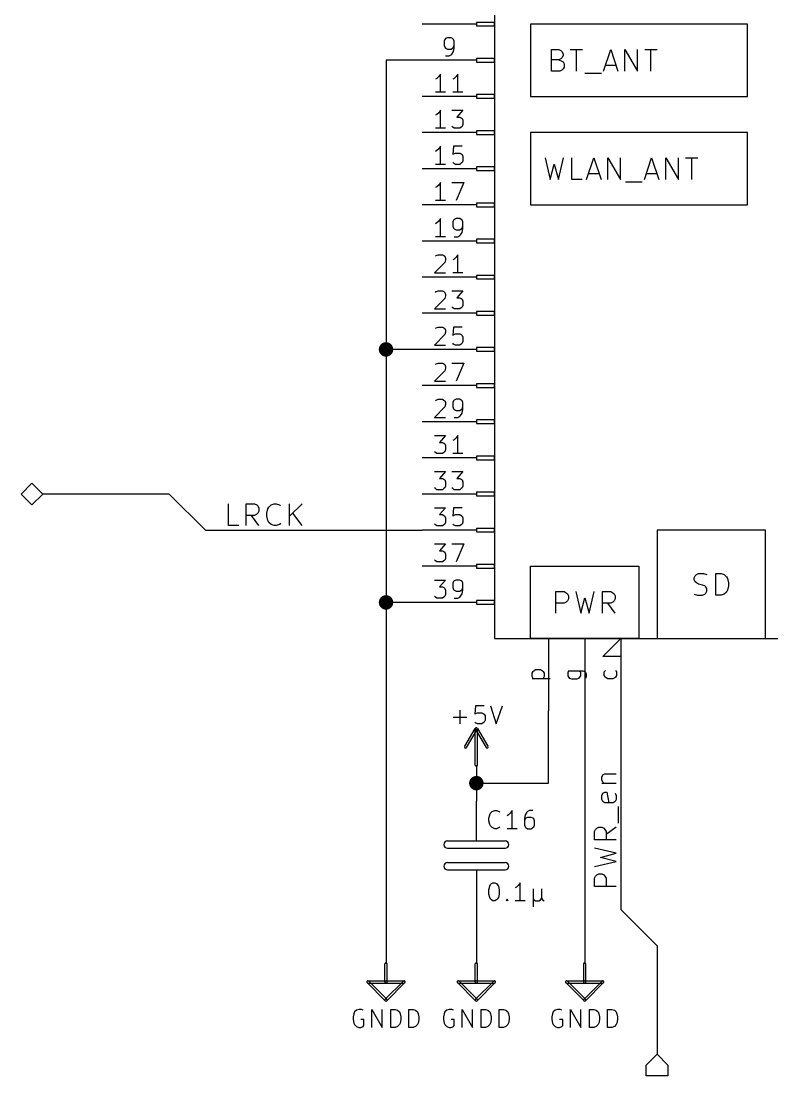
# Model space of a CAD drawing. Extents: x 10 to 287, y -200 to -10.
# Drawn here: x 73.4 to 126.2, y -153.9 to -79.8 of the extents above; entities that cross this region are included whole.
import ezdxf

# ---------------------------------------------------------------- set-up
doc = ezdxf.new("R2010")
doc.units = 0
doc.header["$MEASUREMENT"] = 0
doc.layers.add('BLACK', color=7, linetype='CONTINUOUS')
doc.layers.add('WHITE', color=7, linetype='CONTINUOUS')

msp = doc.modelspace()

# ---------------------------------------------------------------- linework, layer by layer
at = {"layer": 'Black'}
for p, q in [((106.68, -69.85), (106.68, -123.19)), ((105.41, -80.01), (101.6, -80.01)), ((105.41, -79.883), (105.41, -80.137)), ((106.68, -79.883), (105.41, -79.883)), ((106.68, -80.137), (106.68, -79.883)), ((109.22, -80.01), (109.22, -85.09)), ((124.46, -80.01), (109.22, -80.01)), ((124.46, -85.09), (124.46, -80.01)), ((105.41, -80.137), (106.68, -80.137)), ((103.2, -81.0768), (103.149, -81.2038)), ((103.149, -81.2038), (103.149, -81.5086)), ((103.149, -81.5086), (103.2, -81.6356)), ((103.251, -81.026), (103.2, -81.0768)), ((103.378, -80.9752), (103.251, -81.026)), ((103.632, -80.9752), (103.378, -80.9752)), ((103.734, -81.026), (103.632, -80.9752)), ((103.81, -81.0768), (103.734, -81.026)), ((103.861, -81.2038), (103.81, -81.0768)), ((103.81, -81.6356), (103.861, -81.5086)), ((103.861, -81.6864), (103.861, -81.2038)), ((103.2, -81.6356), (103.251, -81.6864)), ((103.251, -81.6864), (103.378, -81.7626)), ((103.251, -82.2452), (103.505, -82.2452)), ((103.378, -81.7626), (103.632, -81.7626)), ((103.505, -82.2452), (103.632, -82.169)), ((103.632, -81.7626), (103.734, -81.6864)), ((103.632, -82.169), (103.683, -82.1182)), ((103.683, -82.1182), (103.81, -81.9404)), ((103.734, -81.6864), (103.81, -81.6356)), ((103.81, -81.9404), (103.861, -81.6864)), ((110.693, -83.312), (110.693, -81.788)), ((110.693, -81.788), (111.201, -81.788)), ((111.201, -81.788), (111.354, -81.8642)), ((111.354, -81.8642), (111.43, -81.9404)), ((111.43, -81.9404), (111.506, -82.0928)), ((111.506, -82.2198), (111.43, -82.3722)), ((111.506, -82.0928), (111.506, -82.2198)), ((112.014, -81.788), (112.878, -81.788)), ((112.446, -83.312), (112.446, -81.788)), ((114.351, -83.312), (114.859, -81.788)), ((114.859, -81.788), (115.367, -83.312)), ((115.849, -83.312), (115.849, -81.788)), ((115.849, -81.788), (116.738, -83.312)), ((116.738, -83.312), (116.738, -81.788)), ((117.246, -81.788), (118.11, -81.788)), ((117.678, -83.312), (117.678, -81.788)), ((101.6, -82.55), (99.06, -82.55)), ((99.06, -82.55), (99.06, -146.05)), ((105.41, -82.55), (101.6, -82.55)), ((105.41, -82.423), (105.41, -82.677)), ((106.68, -82.423), (105.41, -82.423)), ((105.41, -82.677), (106.68, -82.677)), ((106.68, -82.677), (106.68, -82.423)), ((111.201, -82.5246), (110.693, -82.5246)), ((111.354, -82.4484), (111.201, -82.5246)), ((111.201, -82.5246), (111.43, -82.6008)), ((111.43, -82.3722), (111.354, -82.4484)), ((111.43, -82.6008), (111.506, -82.6516)), ((111.506, -82.6516), (111.582, -82.804)), ((111.582, -82.804), (111.582, -83.0326)), ((114.478, -82.8802), (115.214, -82.8802)), ((102.768, -83.693), (102.641, -83.82)), ((102.895, -83.5152), (102.768, -83.693)), ((102.895, -84.7852), (102.895, -83.5152)), ((103.988, -83.693), (103.861, -83.82)), ((104.115, -83.5152), (103.988, -83.693)), ((104.115, -84.7852), (104.115, -83.5152)), ((111.277, -83.312), (110.693, -83.312)), ((111.43, -83.2358), (111.277, -83.312)), ((111.506, -83.1596), (111.43, -83.2358)), ((111.582, -83.0326), (111.506, -83.1596)), ((113.03, -83.4644), (114.198, -83.4644)), ((102.641, -83.82), (102.54, -83.8708)), ((103.861, -83.82), (103.759, -83.8708)), ((105.41, -85.09), (101.6, -85.09)), ((103.251, -84.7852), (102.54, -84.7852)), ((104.47, -84.7852), (103.759, -84.7852)), ((105.41, -84.963), (105.41, -85.217)), ((106.68, -84.963), (105.41, -84.963)), ((105.41, -85.217), (106.68, -85.217)), ((106.68, -85.217), (106.68, -84.963)), ((109.22, -85.09), (124.46, -85.09)), ((102.641, -86.36), (102.54, -86.4108)), ((102.768, -86.233), (102.641, -86.36)), ((102.895, -86.0552), (102.768, -86.233)), ((102.895, -87.3252), (102.895, -86.0552)), ((103.683, -86.0552), (104.47, -86.0552)), ((104.47, -86.0552), (104.038, -86.5378)), ((104.038, -86.5378), (104.242, -86.5378)), ((104.242, -86.5378), (104.343, -86.5886)), ((104.343, -86.5886), (104.419, -86.6394)), ((104.419, -86.6394), (104.47, -86.7664)), ((103.251, -87.3252), (102.54, -87.3252)), ((103.759, -87.249), (103.683, -87.1982)), ((103.861, -87.3252), (103.759, -87.249)), ((104.242, -87.3252), (103.861, -87.3252)), ((104.343, -87.249), (104.242, -87.3252)), ((104.419, -87.1982), (104.343, -87.249)), ((104.47, -87.0712), (104.419, -87.1982)), ((104.47, -86.7664), (104.47, -87.0712)), ((105.41, -87.63), (101.6, -87.63)), ((105.41, -87.503), (105.41, -87.757)), ((106.68, -87.503), (105.41, -87.503)), ((105.41, -87.757), (106.68, -87.757)), ((106.68, -87.757), (106.68, -87.503)), ((124.46, -87.63), (109.22, -87.63)), ((109.22, -87.63), (109.22, -92.71)), ((124.46, -92.71), (124.46, -87.63)), ((102.641, -88.9), (102.54, -88.9508)), ((102.768, -88.773), (102.641, -88.9)), ((102.895, -88.5952), (102.768, -88.773)), ((102.895, -89.8652), (102.895, -88.5952)), ((103.81, -88.5952), (103.759, -89.1794)), ((104.419, -88.5952), (103.81, -88.5952)), ((103.759, -89.1794), (103.81, -89.1286)), ((103.81, -89.1286), (103.937, -89.0778)), ((103.937, -89.0778), (104.242, -89.0778)), ((104.242, -89.0778), (104.343, -89.1286)), ((104.343, -89.1286), (104.419, -89.1794)), ((104.419, -89.1794), (104.47, -89.3064)), ((104.47, -89.6112), (104.419, -89.7382)), ((104.47, -89.3064), (104.47, -89.6112)), ((110.236, -89.408), (110.592, -90.932)), ((111.176, -90.932), (111.531, -89.408)), ((112.116, -90.932), (112.116, -89.408)), ((113.157, -90.932), (113.665, -89.408)), ((113.665, -89.408), (114.173, -90.932)), ((114.656, -90.932), (114.656, -89.408)), ((114.656, -89.408), (115.545, -90.932)), ((115.545, -90.932), (115.545, -89.408)), ((117.221, -90.932), (117.729, -89.408)), ((117.729, -89.408), (118.237, -90.932)), ((118.72, -90.932), (118.72, -89.408)), ((118.72, -89.408), (119.609, -90.932)), ((119.609, -90.932), (119.609, -89.408)), ((120.117, -89.408), (120.98, -89.408)), ((120.548, -90.932), (120.548, -89.408)), ((105.41, -90.17), (101.6, -90.17)), ((103.251, -89.8652), (102.54, -89.8652)), ((103.81, -89.789), (103.759, -89.7382)), ((103.937, -89.8652), (103.81, -89.789)), ((104.242, -89.8652), (103.937, -89.8652)), ((104.343, -89.789), (104.242, -89.8652)), ((104.419, -89.7382), (104.343, -89.789)), ((105.41, -90.043), (105.41, -90.297)), ((106.68, -90.043), (105.41, -90.043)), ((105.41, -90.297), (106.68, -90.297)), ((106.68, -90.297), (106.68, -90.043)), ((110.592, -90.932), (110.871, -89.8398)), ((110.871, -89.8398), (111.176, -90.932)), ((102.895, -91.1352), (102.768, -91.313)), ((102.895, -92.4052), (102.895, -91.1352)), ((103.683, -91.1352), (104.521, -91.1352)), ((104.521, -91.1352), (103.988, -92.4052)), ((112.852, -90.932), (112.116, -90.932)), ((113.284, -90.5002), (114.021, -90.5002)), ((115.9, -91.0844), (117.069, -91.0844)), ((117.348, -90.5002), (118.085, -90.5002)), ((102.641, -91.44), (102.54, -91.4908)), ((102.768, -91.313), (102.641, -91.44)), ((103.251, -92.4052), (102.54, -92.4052)), ((105.41, -92.583), (105.41, -92.837)), ((106.68, -92.583), (105.41, -92.583)), ((106.68, -92.837), (106.68, -92.583)), ((105.41, -92.71), (101.6, -92.71)), ((105.41, -92.837), (106.68, -92.837)), ((109.22, -92.71), (124.46, -92.71)), ((102.641, -93.98), (102.54, -94.0308)), ((102.768, -93.853), (102.641, -93.98)), ((102.895, -93.6752), (102.768, -93.853)), ((102.895, -94.9452), (102.895, -93.6752)), ((103.81, -93.7768), (103.759, -93.9038)), ((103.759, -93.9038), (103.759, -94.2086)), ((103.861, -93.726), (103.81, -93.7768)), ((103.988, -93.6752), (103.861, -93.726)), ((104.242, -93.6752), (103.988, -93.6752)), ((104.343, -93.726), (104.242, -93.6752)), ((104.419, -93.7768), (104.343, -93.726)), ((104.47, -93.9038), (104.419, -93.7768)), ((104.47, -94.3864), (104.47, -93.9038)), ((103.759, -94.2086), (103.81, -94.3356)), ((103.81, -94.3356), (103.861, -94.3864)), ((103.861, -94.3864), (103.988, -94.4626)), ((103.988, -94.4626), (104.242, -94.4626)), ((104.115, -94.9452), (104.242, -94.869)), ((104.242, -94.4626), (104.343, -94.3864)), ((104.242, -94.869), (104.292, -94.8182)), ((104.292, -94.8182), (104.419, -94.6404)), ((104.343, -94.3864), (104.419, -94.3356)), ((104.419, -94.3356), (104.47, -94.2086)), ((104.419, -94.6404), (104.47, -94.3864)), ((105.41, -95.25), (101.6, -95.25)), ((103.251, -94.9452), (102.54, -94.9452)), ((103.861, -94.9452), (104.115, -94.9452)), ((105.41, -95.123), (105.41, -95.377)), ((106.68, -95.123), (105.41, -95.123)), ((105.41, -95.377), (106.68, -95.377)), ((106.68, -95.377), (106.68, -95.123)), ((102.54, -96.3168), (102.591, -96.266)), ((102.591, -96.266), (102.718, -96.2152)), ((102.718, -96.2152), (103.022, -96.2152)), ((103.022, -96.2152), (103.124, -96.266)), ((103.124, -96.266), (103.2, -96.3168)), ((103.2, -96.3168), (103.251, -96.4438)), ((104.115, -96.2152), (103.988, -96.393)), ((104.115, -97.4852), (104.115, -96.2152)), ((103.2, -96.7486), (102.464, -97.4852)), ((103.251, -96.5708), (103.2, -96.7486)), ((103.251, -96.4438), (103.251, -96.5708)), ((103.861, -96.52), (103.759, -96.5708)), ((103.988, -96.393), (103.861, -96.52)), ((105.41, -97.79), (101.6, -97.79)), ((102.464, -97.4852), (103.251, -97.4852)), ((104.47, -97.4852), (103.759, -97.4852)), ((105.41, -97.663), (105.41, -97.917)), ((106.68, -97.663), (105.41, -97.663)), ((106.68, -97.917), (106.68, -97.663)), ((105.41, -97.917), (106.68, -97.917)), ((103.2, -99.2886), (102.464, -100.025)), ((102.54, -98.8568), (102.591, -98.806)), ((102.591, -98.806), (102.718, -98.7552)), ((102.718, -98.7552), (103.022, -98.7552)), ((103.022, -98.7552), (103.124, -98.806)), ((103.124, -98.806), (103.2, -98.8568)), ((103.2, -98.8568), (103.251, -98.9838)), ((103.251, -99.1108), (103.2, -99.2886)), ((103.251, -98.9838), (103.251, -99.1108)), ((103.683, -98.7552), (104.47, -98.7552)), ((104.47, -98.7552), (104.038, -99.2378)), ((104.038, -99.2378), (104.242, -99.2378)), ((104.242, -99.2378), (104.343, -99.2886)), ((104.343, -99.2886), (104.419, -99.3394)), ((102.464, -100.025), (103.251, -100.025)), ((103.759, -99.949), (103.683, -99.8982)), ((103.861, -100.025), (103.759, -99.949)), ((104.242, -100.025), (103.861, -100.025)), ((104.343, -99.949), (104.242, -100.025)), ((104.419, -99.8982), (104.343, -99.949)), ((104.419, -99.3394), (104.47, -99.4664)), ((104.47, -99.7712), (104.419, -99.8982)), ((104.47, -99.4664), (104.47, -99.7712)), ((105.41, -100.33), (101.6, -100.33)), ((105.41, -100.203), (105.41, -100.457)), ((106.68, -100.203), (105.41, -100.203)), ((105.41, -100.457), (106.68, -100.457)), ((106.68, -100.457), (106.68, -100.203)), ((102.54, -101.397), (102.591, -101.346)), ((102.591, -101.346), (102.718, -101.295)), ((102.718, -101.295), (103.022, -101.295)), ((103.022, -101.295), (103.124, -101.346)), ((103.124, -101.346), (103.2, -101.397)), ((103.2, -101.397), (103.251, -101.524)), ((103.251, -101.524), (103.251, -101.651)), ((103.81, -101.295), (103.759, -101.879)), ((104.419, -101.295), (103.81, -101.295)), ((103.2, -101.829), (102.464, -102.565)), ((103.251, -101.651), (103.2, -101.829)), ((103.759, -101.879), (103.81, -101.829)), ((103.81, -101.829), (103.937, -101.778)), ((103.937, -101.778), (104.242, -101.778)), ((104.242, -101.778), (104.343, -101.829)), ((104.343, -101.829), (104.419, -101.879)), ((104.419, -101.879), (104.47, -102.006)), ((104.47, -102.006), (104.47, -102.311)), ((101.6, -102.87), (99.06, -102.87)), ((105.41, -102.87), (101.6, -102.87)), ((102.464, -102.565), (103.251, -102.565)), ((103.81, -102.489), (103.759, -102.438)), ((103.937, -102.565), (103.81, -102.489)), ((104.242, -102.565), (103.937, -102.565)), ((104.343, -102.489), (104.242, -102.565)), ((104.419, -102.438), (104.343, -102.489)), ((104.47, -102.311), (104.419, -102.438)), ((105.41, -102.743), (105.41, -102.997)), ((106.68, -102.743), (105.41, -102.743)), ((105.41, -102.997), (106.68, -102.997)), ((106.68, -102.997), (106.68, -102.743)), ((103.2, -104.369), (102.464, -105.105)), ((102.54, -103.937), (102.591, -103.886)), ((102.591, -103.886), (102.718, -103.835)), ((102.718, -103.835), (103.022, -103.835)), ((103.022, -103.835), (103.124, -103.886)), ((103.124, -103.886), (103.2, -103.937)), ((103.2, -103.937), (103.251, -104.064)), ((103.251, -104.191), (103.2, -104.369)), ((103.251, -104.064), (103.251, -104.191)), ((103.683, -103.835), (104.521, -103.835)), ((104.521, -103.835), (103.988, -105.105)), ((102.464, -105.105), (103.251, -105.105)), ((105.41, -105.41), (101.6, -105.41)), ((105.41, -105.283), (105.41, -105.537)), ((106.68, -105.283), (105.41, -105.283)), ((105.41, -105.537), (106.68, -105.537)), ((106.68, -105.537), (106.68, -105.283)), ((102.54, -106.477), (102.591, -106.426)), ((102.591, -106.426), (102.718, -106.375)), ((102.718, -106.375), (103.022, -106.375)), ((103.022, -106.375), (103.124, -106.426)), ((103.124, -106.426), (103.2, -106.477)), ((103.2, -106.477), (103.251, -106.604)), ((103.251, -106.731), (103.2, -106.909)), ((103.251, -106.604), (103.251, -106.731)), ((103.81, -106.477), (103.759, -106.604)), ((103.759, -106.604), (103.759, -106.909)), ((103.861, -106.426), (103.81, -106.477)), ((103.988, -106.375), (103.861, -106.426)), ((104.242, -106.375), (103.988, -106.375)), ((104.343, -106.426), (104.242, -106.375)), ((104.419, -106.477), (104.343, -106.426)), ((104.47, -106.604), (104.419, -106.477)), ((104.47, -107.086), (104.47, -106.604)), ((103.2, -106.909), (102.464, -107.645)), ((103.759, -106.909), (103.81, -107.036)), ((103.81, -107.036), (103.861, -107.086)), ((103.861, -107.086), (103.988, -107.163)), ((103.988, -107.163), (104.242, -107.163)), ((104.242, -107.163), (104.343, -107.086)), ((104.292, -107.518), (104.419, -107.34)), ((104.343, -107.086), (104.419, -107.036)), ((104.419, -107.036), (104.47, -106.909)), ((104.419, -107.34), (104.47, -107.086)), ((105.41, -107.95), (101.6, -107.95)), ((102.464, -107.645), (103.251, -107.645)), ((103.861, -107.645), (104.115, -107.645)), ((104.115, -107.645), (104.242, -107.569)), ((104.242, -107.569), (104.292, -107.518)), ((105.41, -107.823), (105.41, -108.077)), ((106.68, -107.823), (105.41, -107.823)), ((105.41, -108.077), (106.68, -108.077)), ((106.68, -108.077), (106.68, -107.823)), ((102.464, -108.915), (103.251, -108.915)), ((103.251, -108.915), (102.819, -109.398)), ((104.115, -108.915), (103.988, -109.093)), ((104.115, -110.185), (104.115, -108.915)), ((102.819, -109.398), (103.022, -109.398)), ((103.022, -109.398), (103.124, -109.449)), ((103.124, -109.449), (103.2, -109.499)), ((103.2, -109.499), (103.251, -109.626)), ((103.251, -109.626), (103.251, -109.931)), ((103.861, -109.22), (103.759, -109.271)), ((103.988, -109.093), (103.861, -109.22)), ((102.54, -110.109), (102.464, -110.058)), ((102.641, -110.185), (102.54, -110.109)), ((103.022, -110.185), (102.641, -110.185)), ((103.124, -110.109), (103.022, -110.185)), ((103.2, -110.058), (103.124, -110.109)), ((103.251, -109.931), (103.2, -110.058)), ((104.47, -110.185), (103.759, -110.185)), ((105.41, -110.363), (105.41, -110.617)), ((106.68, -110.363), (105.41, -110.363)), ((106.68, -110.617), (106.68, -110.363)), ((105.41, -110.49), (101.6, -110.49)), ((105.41, -110.617), (106.68, -110.617)), ((102.464, -111.455), (103.251, -111.455)), ((103.251, -111.455), (102.819, -111.938)), ((103.683, -111.455), (104.47, -111.455)), ((104.47, -111.455), (104.038, -111.938)), ((74.168, -112.268), (73.406, -113.03)), ((74.93, -113.03), (74.168, -112.268)), ((102.54, -112.649), (102.464, -112.598)), ((102.641, -112.725), (102.54, -112.649)), ((102.819, -111.938), (103.022, -111.938)), ((103.022, -111.938), (103.124, -111.989)), ((103.124, -112.649), (103.022, -112.725)), ((103.124, -111.989), (103.2, -112.039)), ((103.2, -112.598), (103.124, -112.649)), ((103.2, -112.039), (103.251, -112.166)), ((103.251, -112.471), (103.2, -112.598)), ((103.251, -112.166), (103.251, -112.471)), ((103.759, -112.649), (103.683, -112.598)), ((103.861, -112.725), (103.759, -112.649)), ((104.038, -111.938), (104.242, -111.938)), ((104.242, -111.938), (104.343, -111.989)), ((104.343, -112.649), (104.242, -112.725)), ((104.343, -111.989), (104.419, -112.039)), ((104.419, -112.598), (104.343, -112.649)), ((104.419, -112.039), (104.47, -112.166)), ((104.47, -112.471), (104.419, -112.598)), ((104.47, -112.166), (104.47, -112.471)), ((73.406, -113.03), (74.168, -113.792)), ((74.168, -113.792), (74.93, -113.03)), ((83.82, -113.03), (74.93, -113.03)), ((83.82, -113.03), (86.36, -115.57)), ((105.41, -113.03), (101.6, -113.03)), ((103.022, -112.725), (102.641, -112.725)), ((104.242, -112.725), (103.861, -112.725)), ((105.41, -112.903), (105.41, -113.157)), ((106.68, -112.903), (105.41, -112.903)), ((105.41, -113.157), (106.68, -113.157)), ((106.68, -113.157), (106.68, -112.903)), ((102.464, -113.995), (103.251, -113.995)), ((103.251, -113.995), (102.819, -114.478)), ((103.81, -113.995), (103.759, -114.579)), ((104.419, -113.995), (103.81, -113.995)), ((102.819, -114.478), (103.022, -114.478)), ((103.022, -114.478), (103.124, -114.529)), ((103.124, -114.529), (103.2, -114.579)), ((103.2, -114.579), (103.251, -114.706)), ((103.251, -114.706), (103.251, -115.011)), ((103.759, -114.579), (103.81, -114.529)), ((103.81, -114.529), (103.937, -114.478)), ((103.937, -114.478), (104.242, -114.478)), ((104.242, -114.478), (104.343, -114.529)), ((104.343, -114.529), (104.419, -114.579)), ((104.419, -114.579), (104.47, -114.706)), ((104.47, -114.706), (104.47, -115.011)), ((86.36, -115.57), (101.6, -115.57)), ((105.41, -115.57), (101.6, -115.57)), ((102.54, -115.189), (102.464, -115.138)), ((102.641, -115.265), (102.54, -115.189)), ((103.022, -115.265), (102.641, -115.265)), ((103.124, -115.189), (103.022, -115.265)), ((103.2, -115.138), (103.124, -115.189)), ((103.251, -115.011), (103.2, -115.138)), ((103.81, -115.189), (103.759, -115.138)), ((103.937, -115.265), (103.81, -115.189)), ((104.242, -115.265), (103.937, -115.265)), ((104.343, -115.189), (104.242, -115.265)), ((104.419, -115.138), (104.343, -115.189)), ((104.47, -115.011), (104.419, -115.138)), ((105.41, -115.443), (105.41, -115.697)), ((106.68, -115.443), (105.41, -115.443)), ((106.68, -115.697), (106.68, -115.443)), ((118.11, -115.57), (118.11, -123.19)), ((125.73, -115.57), (118.11, -115.57)), ((125.73, -123.19), (125.73, -115.57)), ((105.41, -115.697), (106.68, -115.697)), ((102.464, -116.535), (103.251, -116.535)), ((103.251, -116.535), (102.819, -117.018)), ((102.819, -117.018), (103.022, -117.018)), ((103.022, -117.018), (103.124, -117.069)), ((103.124, -117.069), (103.2, -117.119)), ((103.2, -117.119), (103.251, -117.246)), ((103.683, -116.535), (104.521, -116.535)), ((104.521, -116.535), (103.988, -117.805)), ((102.54, -117.729), (102.464, -117.678)), ((102.641, -117.805), (102.54, -117.729)), ((103.022, -117.805), (102.641, -117.805)), ((103.124, -117.729), (103.022, -117.805)), ((103.2, -117.678), (103.124, -117.729)), ((103.251, -117.551), (103.2, -117.678)), ((103.251, -117.246), (103.251, -117.551)), ((105.41, -118.11), (101.6, -118.11)), ((105.41, -117.983), (105.41, -118.237)), ((106.68, -117.983), (105.41, -117.983)), ((105.41, -118.237), (106.68, -118.237)), ((106.68, -118.237), (106.68, -117.983)), ((109.22, -123.19), (109.22, -118.11)), ((109.22, -118.11), (116.84, -118.11)), ((116.84, -118.11), (116.84, -123.19)), ((102.464, -119.075), (103.251, -119.075)), ((103.251, -119.075), (102.819, -119.558)), ((103.81, -119.177), (103.759, -119.304)), ((103.759, -119.304), (103.759, -119.609)), ((103.861, -119.126), (103.81, -119.177)), ((103.988, -119.075), (103.861, -119.126)), ((104.242, -119.075), (103.988, -119.075)), ((104.343, -119.126), (104.242, -119.075)), ((104.419, -119.177), (104.343, -119.126)), ((104.47, -119.304), (104.419, -119.177)), ((104.47, -119.786), (104.47, -119.304)), ((120.726, -118.923), (120.802, -118.77)), ((120.726, -119.05), (120.726, -118.923)), ((120.802, -119.202), (120.726, -119.05)), ((120.802, -118.77), (120.879, -118.694)), ((120.879, -119.278), (120.802, -119.202)), ((120.879, -118.694), (121.031, -118.618)), ((121.031, -119.355), (120.879, -119.278)), ((121.031, -118.618), (121.387, -118.618)), ((121.387, -118.618), (121.615, -118.694)), ((122.25, -120.142), (122.25, -118.618)), ((122.25, -118.618), (122.631, -118.618)), ((122.631, -118.618), (122.834, -118.694)), ((122.834, -118.694), (122.987, -118.847)), ((122.987, -118.847), (123.063, -118.974)), ((123.063, -118.974), (123.139, -119.278)), ((123.139, -119.278), (123.139, -119.482)), ((102.819, -119.558), (103.022, -119.558)), ((103.022, -119.558), (103.124, -119.609)), ((103.124, -119.609), (103.2, -119.659)), ((103.2, -119.659), (103.251, -119.786)), ((103.251, -119.786), (103.251, -120.091)), ((103.759, -119.609), (103.81, -119.736)), ((103.81, -119.736), (103.861, -119.786)), ((103.861, -119.786), (103.988, -119.863)), ((103.988, -119.863), (104.242, -119.863)), ((104.242, -119.863), (104.343, -119.786)), ((104.292, -120.218), (104.419, -120.04)), ((104.343, -119.786), (104.419, -119.736)), ((104.419, -119.736), (104.47, -119.609)), ((104.419, -120.04), (104.47, -119.786)), ((110.998, -121.412), (110.998, -119.888)), ((110.998, -119.888), (111.582, -119.888)), ((111.582, -119.888), (111.735, -119.964)), ((111.735, -119.964), (111.811, -120.04)), ((111.811, -120.04), (111.887, -120.193)), ((112.395, -119.888), (112.751, -121.412)), ((113.335, -121.412), (113.69, -119.888)), ((114.275, -121.412), (114.275, -119.888)), ((114.275, -119.888), (114.859, -119.888)), ((114.859, -119.888), (115.011, -119.964)), ((115.011, -119.964), (115.087, -120.04)), ((115.087, -120.04), (115.164, -120.193)), ((120.726, -120.066), (120.955, -120.142)), ((121.31, -119.431), (121.031, -119.355)), ((121.463, -119.482), (121.31, -119.431)), ((121.31, -120.142), (121.463, -120.066)), ((121.539, -119.558), (121.463, -119.482)), ((121.463, -120.066), (121.539, -119.99)), ((121.615, -119.71), (121.539, -119.558)), ((121.539, -119.99), (121.615, -119.863)), ((121.615, -119.863), (121.615, -119.71)), ((122.834, -120.066), (122.631, -120.142)), ((122.987, -119.939), (122.834, -120.066)), ((123.063, -119.786), (122.987, -119.939)), ((123.139, -119.482), (123.063, -119.786)), ((101.6, -120.65), (99.06, -120.65)), ((105.41, -120.65), (101.6, -120.65)), ((102.54, -120.269), (102.464, -120.218)), ((102.641, -120.345), (102.54, -120.269)), ((103.022, -120.345), (102.641, -120.345)), ((103.124, -120.269), (103.022, -120.345)), ((103.2, -120.218), (103.124, -120.269)), ((103.251, -120.091), (103.2, -120.218)), ((103.861, -120.345), (104.115, -120.345)), ((104.115, -120.345), (104.242, -120.269)), ((104.242, -120.269), (104.292, -120.218)), ((105.41, -120.523), (105.41, -120.777)), ((106.68, -120.523), (105.41, -120.523)), ((105.41, -120.777), (106.68, -120.777)), ((106.68, -120.777), (106.68, -120.523)), ((111.582, -120.701), (110.998, -120.701)), ((111.735, -120.625), (111.582, -120.701)), ((111.811, -120.548), (111.735, -120.625)), ((111.887, -120.396), (111.811, -120.548)), ((111.887, -120.193), (111.887, -120.396)), ((112.751, -121.412), (113.03, -120.32)), ((113.03, -120.32), (113.335, -121.412)), ((114.859, -120.701), (114.275, -120.701)), ((115.164, -121.412), (114.656, -120.701)), ((115.011, -120.625), (114.859, -120.701)), ((115.087, -120.548), (115.011, -120.625)), ((115.164, -120.396), (115.087, -120.548)), ((115.164, -120.193), (115.164, -120.396)), ((120.955, -120.142), (121.31, -120.142)), ((122.631, -120.142), (122.25, -120.142)), ((106.68, -123.19), (127, -123.19)), ((116.84, -123.19), (109.22, -123.19)), ((110.49, -123.19), (110.49, -128.27)), ((113.03, -123.19), (113.03, -128.27)), ((114.3, -124.46), (115.57, -123.19)), ((115.57, -123.19), (115.57, -128.27)), ((118.11, -123.19), (125.73, -123.19)), ((115.57, -124.46), (114.3, -124.46)), ((109.322, -125.628), (109.398, -125.501)), ((109.322, -125.857), (109.322, -125.628)), ((109.398, -125.984), (109.322, -125.857)), ((109.322, -125.984), (110.592, -125.984)), ((109.398, -125.501), (109.449, -125.451)), ((109.449, -125.451), (109.576, -125.374)), ((109.576, -125.374), (109.931, -125.374)), ((109.931, -125.374), (110.058, -125.451)), ((110.058, -125.451), (110.109, -125.501)), ((110.109, -125.501), (110.185, -125.628)), ((110.185, -125.857), (110.109, -125.984)), ((110.185, -125.628), (110.185, -125.857)), ((111.862, -125.451), (112.903, -125.451)), ((111.862, -125.552), (111.938, -125.451)), ((111.862, -125.806), (111.862, -125.552)), ((111.938, -125.933), (111.862, -125.806)), ((111.989, -125.984), (111.938, -125.933)), ((112.116, -126.035), (111.989, -125.984)), ((112.598, -125.984), (112.471, -126.035)), ((112.649, -125.933), (112.598, -125.984)), ((112.649, -125.451), (112.725, -125.552)), ((112.725, -125.806), (112.649, -125.933)), ((112.725, -125.552), (112.725, -125.806)), ((112.903, -125.451), (113.03, -125.501)), ((113.03, -125.501), (113.081, -125.552)), ((113.081, -125.552), (113.132, -125.679)), ((113.132, -125.857), (113.081, -125.984)), ((113.132, -125.679), (113.132, -125.857)), ((114.402, -125.527), (114.478, -125.425)), ((114.402, -125.781), (114.402, -125.527)), ((114.478, -125.908), (114.402, -125.781)), ((114.529, -125.959), (114.478, -125.908)), ((114.656, -126.009), (114.529, -125.959)), ((115.011, -126.009), (114.656, -126.009)), ((115.138, -125.959), (115.011, -126.009)), ((115.189, -125.908), (115.138, -125.959)), ((115.189, -125.425), (115.265, -125.527)), ((115.265, -125.781), (115.189, -125.908)), ((115.265, -125.527), (115.265, -125.781)), ((112.471, -126.035), (112.116, -126.035)), ((104.267, -129.184), (104.267, -128.219)), ((105.359, -127.914), (105.308, -128.499)), ((105.969, -127.914), (105.359, -127.914)), ((106.401, -127.914), (106.807, -129.184)), ((106.807, -129.184), (107.239, -127.914)), ((103.784, -128.702), (104.75, -128.702)), ((105.308, -128.499), (105.359, -128.448)), ((105.359, -128.448), (105.486, -128.397)), ((105.486, -128.397), (105.791, -128.397)), ((105.791, -128.397), (105.893, -128.448)), ((105.893, -128.448), (105.969, -128.499)), ((105.969, -128.499), (106.02, -128.626)), ((106.02, -128.93), (105.969, -129.057)), ((106.02, -128.626), (106.02, -128.93)), ((110.49, -133.35), (110.49, -128.27)), ((113.03, -128.27), (113.03, -146.05)), ((115.57, -128.27), (115.57, -142.24)), ((104.597, -130.759), (105.334, -129.515)), ((104.724, -130.835), (105.461, -129.591)), ((105.359, -129.108), (105.308, -129.057)), ((105.334, -132.08), (105.334, -129.54)), ((105.486, -129.184), (105.359, -129.108)), ((105.359, -129.591), (106.096, -130.835)), ((105.791, -129.184), (105.486, -129.184)), ((105.486, -129.515), (106.223, -130.759)), ((105.486, -132.08), (105.486, -129.54)), ((105.893, -129.108), (105.791, -129.184)), ((105.969, -129.057), (105.893, -129.108)), ((105.41, -132.08), (105.41, -134.62)), ((105.41, -133.35), (110.49, -133.35)), ((105.41, -137.414), (105.41, -134.62)), ((103.378, -137.414), (107.442, -137.414)), ((103.378, -137.922), (107.442, -137.922)), ((103.378, -138.938), (107.442, -138.938)), ((103.378, -139.446), (107.442, -139.446)), ((105.41, -139.446), (105.41, -142.24)), ((106.299, -140.843), (106.35, -140.589)), ((106.299, -141.148), (106.299, -140.843)), ((106.35, -140.589), (106.401, -140.462)), ((106.401, -140.462), (106.477, -140.411)), ((106.477, -140.411), (106.578, -140.36)), ((106.578, -140.36), (106.705, -140.36)), ((106.705, -140.36), (106.832, -140.411)), ((106.832, -140.411), (106.883, -140.462)), ((106.883, -140.462), (106.959, -140.589)), ((106.959, -140.589), (107.01, -140.843)), ((107.01, -140.843), (107.01, -141.148)), ((108.229, -140.665), (108.128, -140.716)), ((108.356, -140.538), (108.229, -140.665)), ((108.483, -140.36), (108.356, -140.538)), ((108.483, -141.63), (108.483, -140.36)), ((109.398, -140.767), (109.398, -142.037)), ((110.007, -141.427), (110.007, -140.767)), ((106.35, -141.376), (106.299, -141.148)), ((106.401, -141.503), (106.35, -141.376)), ((106.477, -141.554), (106.401, -141.503)), ((106.578, -141.63), (106.477, -141.554)), ((106.832, -141.554), (106.705, -141.63)), ((106.883, -141.503), (106.832, -141.554)), ((106.959, -141.376), (106.883, -141.503)), ((107.01, -141.148), (106.959, -141.376)), ((107.518, -141.554), (107.569, -141.503)), ((107.569, -141.63), (107.518, -141.554)), ((107.569, -141.503), (107.62, -141.554)), ((107.569, -141.503), (107.569, -141.63)), ((107.62, -141.554), (107.569, -141.63)), ((109.398, -141.427), (109.449, -141.554)), ((109.449, -141.554), (109.576, -141.63)), ((109.83, -141.63), (109.931, -141.554)), ((109.931, -141.554), (110.007, -141.427)), ((110.007, -141.427), (110.058, -141.554)), ((110.058, -141.554), (110.185, -141.63)), ((105.41, -142.24), (105.41, -146.05)), ((106.705, -141.63), (106.578, -141.63)), ((108.839, -141.63), (108.128, -141.63)), ((109.576, -141.63), (109.83, -141.63)), ((115.57, -142.24), (118.11, -144.78)), ((118.11, -144.78), (118.11, -152.4)), ((98.9838, -147.32), (98.9838, -146.05)), ((99.1362, -147.32), (99.1362, -146.05)), ((105.334, -147.32), (105.334, -146.05)), ((105.486, -147.32), (105.486, -146.05)), ((112.954, -147.32), (112.954, -146.05)), ((113.106, -147.32), (113.106, -146.05)), ((99.0092, -148.641), (97.7392, -147.371)), ((97.79, -147.244), (99.06, -147.244)), ((97.79, -147.396), (99.06, -147.396)), ((99.1108, -148.539), (97.8408, -147.269)), ((100.279, -147.269), (99.0092, -148.539)), ((99.06, -147.244), (100.33, -147.244)), ((99.06, -147.396), (100.33, -147.396)), ((100.381, -147.371), (99.1108, -148.641)), ((105.359, -148.641), (104.089, -147.371)), ((104.14, -147.244), (105.41, -147.244)), ((104.14, -147.396), (105.41, -147.396)), ((105.461, -148.539), (104.191, -147.269)), ((106.629, -147.269), (105.359, -148.539)), ((105.41, -147.244), (106.68, -147.244)), ((105.41, -147.396), (106.68, -147.396)), ((106.731, -147.371), (105.461, -148.641)), ((112.979, -148.641), (111.709, -147.371)), ((111.76, -147.244), (113.03, -147.244)), ((111.76, -147.396), (113.03, -147.396)), ((113.081, -148.539), (111.811, -147.269)), ((114.249, -147.269), (112.979, -148.539)), ((113.03, -147.244), (114.3, -147.244)), ((113.03, -147.396), (114.3, -147.396)), ((114.351, -147.371), (113.081, -148.641)), ((96.7994, -149.555), (96.7486, -149.784)), ((96.8502, -149.428), (96.7994, -149.555)), ((96.9772, -149.301), (96.8502, -149.428)), ((97.155, -149.25), (96.9772, -149.301)), ((97.3328, -149.25), (97.155, -149.25)), ((97.4598, -149.301), (97.3328, -149.25)), ((98.0694, -150.52), (98.0694, -149.25)), ((98.0694, -149.25), (98.7806, -150.52)), ((98.7806, -150.52), (98.7806, -149.25)), ((99.3902, -150.52), (99.3902, -149.25)), ((99.3902, -149.25), (99.695, -149.25)), ((99.695, -149.25), (99.8728, -149.301)), ((99.8728, -149.301), (99.9998, -149.428)), ((99.9998, -149.428), (100.051, -149.555)), ((100.051, -149.555), (100.101, -149.784)), ((100.66, -150.52), (100.66, -149.25)), ((100.66, -149.25), (100.965, -149.25)), ((100.965, -149.25), (101.143, -149.301)), ((101.143, -149.301), (101.27, -149.428)), ((101.27, -149.428), (101.321, -149.555)), ((101.321, -149.555), (101.371, -149.784)), ((103.149, -149.555), (103.099, -149.784)), ((103.2, -149.428), (103.149, -149.555)), ((103.327, -149.301), (103.2, -149.428)), ((103.505, -149.25), (103.327, -149.301)), ((103.683, -149.25), (103.505, -149.25)), ((103.81, -149.301), (103.683, -149.25)), ((104.419, -150.52), (104.419, -149.25)), ((104.419, -149.25), (105.131, -150.52)), ((105.131, -150.52), (105.131, -149.25)), ((105.74, -150.52), (105.74, -149.25)), ((105.74, -149.25), (106.045, -149.25)), ((106.045, -149.25), (106.223, -149.301)), ((106.223, -149.301), (106.35, -149.428)), ((106.35, -149.428), (106.401, -149.555)), ((106.401, -149.555), (106.451, -149.784)), ((107.01, -150.52), (107.01, -149.25)), ((107.01, -149.25), (107.315, -149.25)), ((107.315, -149.25), (107.493, -149.301)), ((107.493, -149.301), (107.62, -149.428)), ((107.62, -149.428), (107.671, -149.555)), ((107.671, -149.555), (107.721, -149.784)), ((110.769, -149.555), (110.719, -149.784)), ((110.82, -149.428), (110.769, -149.555)), ((110.947, -149.301), (110.82, -149.428)), ((111.125, -149.25), (110.947, -149.301)), ((111.303, -149.25), (111.125, -149.25)), ((111.43, -149.301), (111.303, -149.25)), ((112.039, -150.52), (112.039, -149.25)), ((112.039, -149.25), (112.751, -150.52)), ((112.751, -150.52), (112.751, -149.25)), ((113.36, -150.52), (113.36, -149.25)), ((113.36, -149.25), (113.665, -149.25)), ((113.665, -149.25), (113.843, -149.301)), ((113.843, -149.301), (113.97, -149.428)), ((113.97, -149.428), (114.021, -149.555)), ((114.021, -149.555), (114.071, -149.784)), ((114.63, -150.52), (114.63, -149.25)), ((114.63, -149.25), (114.935, -149.25)), ((114.935, -149.25), (115.113, -149.301)), ((115.113, -149.301), (115.24, -149.428)), ((115.24, -149.428), (115.291, -149.555)), ((115.291, -149.555), (115.341, -149.784)), ((96.7486, -149.784), (96.7486, -149.962)), ((96.7486, -149.962), (96.7994, -150.216)), ((96.7994, -150.216), (96.8502, -150.317)), ((96.8502, -150.317), (96.9772, -150.444)), ((96.9772, -150.444), (97.155, -150.52)), ((97.5106, -149.962), (97.282, -149.962)), ((97.282, -150.52), (97.4598, -150.444)), ((97.4598, -150.444), (97.5106, -150.393)), ((97.5106, -150.393), (97.5106, -149.962)), ((99.8728, -150.444), (99.695, -150.52)), ((99.9998, -150.317), (99.8728, -150.444)), ((100.051, -150.216), (99.9998, -150.317)), ((100.101, -149.962), (100.051, -150.216)), ((100.101, -149.784), (100.101, -149.962)), ((101.143, -150.444), (100.965, -150.52)), ((101.27, -150.317), (101.143, -150.444)), ((101.321, -150.216), (101.27, -150.317)), ((101.371, -149.962), (101.321, -150.216)), ((101.371, -149.784), (101.371, -149.962)), ((103.099, -149.784), (103.099, -149.962)), ((103.099, -149.962), (103.149, -150.216)), ((103.149, -150.216), (103.2, -150.317)), ((103.2, -150.317), (103.327, -150.444)), ((103.327, -150.444), (103.505, -150.52)), ((103.861, -149.962), (103.632, -149.962)), ((103.632, -150.52), (103.81, -150.444)), ((103.81, -150.444), (103.861, -150.393)), ((103.861, -150.393), (103.861, -149.962)), ((106.223, -150.444), (106.045, -150.52)), ((106.35, -150.317), (106.223, -150.444)), ((106.401, -150.216), (106.35, -150.317)), ((106.451, -149.962), (106.401, -150.216)), ((106.451, -149.784), (106.451, -149.962)), ((107.493, -150.444), (107.315, -150.52)), ((107.62, -150.317), (107.493, -150.444)), ((107.671, -150.216), (107.62, -150.317)), ((107.721, -149.962), (107.671, -150.216)), ((107.721, -149.784), (107.721, -149.962)), ((110.719, -149.784), (110.719, -149.962)), ((110.719, -149.962), (110.769, -150.216)), ((110.769, -150.216), (110.82, -150.317)), ((110.82, -150.317), (110.947, -150.444)), ((110.947, -150.444), (111.125, -150.52)), ((111.481, -149.962), (111.252, -149.962)), ((111.252, -150.52), (111.43, -150.444)), ((111.43, -150.444), (111.481, -150.393)), ((111.481, -150.393), (111.481, -149.962)), ((113.843, -150.444), (113.665, -150.52)), ((113.97, -150.317), (113.843, -150.444)), ((114.021, -150.216), (113.97, -150.317)), ((114.071, -149.962), (114.021, -150.216)), ((114.071, -149.784), (114.071, -149.962)), ((115.113, -150.444), (114.935, -150.52)), ((115.24, -150.317), (115.113, -150.444)), ((115.291, -150.216), (115.24, -150.317)), ((115.341, -149.962), (115.291, -150.216)), ((115.341, -149.784), (115.341, -149.962)), ((97.155, -150.52), (97.282, -150.52)), ((99.695, -150.52), (99.3902, -150.52)), ((100.965, -150.52), (100.66, -150.52)), ((103.505, -150.52), (103.632, -150.52)), ((106.045, -150.52), (105.74, -150.52)), ((107.315, -150.52), (107.01, -150.52)), ((111.125, -150.52), (111.252, -150.52)), ((113.665, -150.52), (113.36, -150.52)), ((114.935, -150.52), (114.63, -150.52)), ((117.348, -153.162), (118.11, -152.4)), ((118.11, -152.4), (118.872, -153.162)), ((117.348, -153.924), (117.348, -153.162)), ((118.872, -153.162), (118.872, -153.924)), ((118.872, -153.924), (117.348, -153.924))]:
    msp.add_line(p, q, dxfattribs=at)
at = {"layer": 'Black', "const_width": 0.508}
for points in [[(98.806, -102.87, 1), (99.314, -102.87, 1)], [(98.806, -120.65, 1), (99.314, -120.65, 1)], [(105.156, -133.35, 1), (105.664, -133.35, 1)]]:
    msp.add_lwpolyline(points, format="xyb", close=True, dxfattribs=at)
at = {"layer": 'Black'}
for centre, radius, start, end in [((105.41, -129.54), 0.0762, 360, 540), ((105.41, -129.54), 0.0762, 30.9638, 210.964), ((105.41, -129.54), 0.0762, 329.036, 509.036), ((104.648, -130.81), 0.0762, 149.036, 329.036), ((106.172, -130.81), 0.0762, 210.964, 390.964), ((105.41, -132.08), 0.0762, 180, 360), ((103.378, -137.668), 0.254, 90, 270), ((107.442, -137.668), 0.254, 270, 450), ((103.378, -139.192), 0.254, 90, 270), ((107.442, -139.192), 0.254, 270, 450), ((99.06, -146.05), 0.0762, 360, 540), ((105.41, -146.05), 0.0762, 360, 540), ((113.03, -146.05), 0.0762, 360, 540), ((97.79, -147.32), 0.0762, 405, 585), ((97.79, -147.32), 0.0762, 90, 270), ((99.06, -147.32), 0.0762, 90, 270), ((99.06, -147.32), 0.0762, 180, 360), ((99.06, -147.32), 0.0762, 270, 450), ((100.33, -147.32), 0.0762, 315, 495), ((100.33, -147.32), 0.0762, 270, 450), ((104.14, -147.32), 0.0762, 405, 585), ((104.14, -147.32), 0.0762, 90, 270), ((105.41, -147.32), 0.0762, 90, 270), ((105.41, -147.32), 0.0762, 180, 360), ((105.41, -147.32), 0.0762, 270, 450), ((106.68, -147.32), 0.0762, 315, 495), ((106.68, -147.32), 0.0762, 270, 450), ((111.76, -147.32), 0.0762, 405, 585), ((111.76, -147.32), 0.0762, 90, 270), ((113.03, -147.32), 0.0762, 90, 270), ((113.03, -147.32), 0.0762, 180, 360), ((113.03, -147.32), 0.0762, 270, 450), ((114.3, -147.32), 0.0762, 315, 495), ((114.3, -147.32), 0.0762, 270, 450), ((99.06, -148.59), 0.0762, 495, 675), ((99.06, -148.59), 0.0762, 225, 405), ((105.41, -148.59), 0.0762, 495, 675), ((105.41, -148.59), 0.0762, 225, 405), ((113.03, -148.59), 0.0762, 495, 675), ((113.03, -148.59), 0.0762, 225, 405)]:
    msp.add_arc(centre, radius, start, end, dxfattribs=at)
at = {"layer": 'White'}
for p, q in [((87.9856, -115.24), (87.9856, -113.716)), ((89.2302, -115.24), (89.2302, -113.716)), ((89.2302, -113.716), (89.8144, -113.716)), ((89.8144, -113.716), (89.9668, -113.792)), ((89.9668, -113.792), (90.043, -113.868)), ((90.043, -113.868), (90.1192, -114.021)), ((90.1192, -114.021), (90.1192, -114.224)), ((90.678, -114.376), (90.7542, -114.071)), ((90.7542, -114.071), (90.8304, -113.944)), ((90.8304, -113.944), (90.9828, -113.792)), ((90.9828, -113.792), (91.186, -113.716)), ((91.186, -113.716), (91.3384, -113.716)), ((91.3384, -113.716), (91.567, -113.792)), ((91.567, -113.792), (91.6432, -113.868)), ((92.2782, -115.24), (92.2782, -113.716)), ((93.1672, -113.716), (92.2782, -114.579)), ((89.8144, -114.529), (89.2302, -114.529)), ((90.1192, -115.24), (89.6112, -114.529)), ((89.9668, -114.452), (89.8144, -114.529)), ((90.043, -114.376), (89.9668, -114.452)), ((90.1192, -114.224), (90.043, -114.376)), ((90.678, -114.579), (90.678, -114.376)), ((90.7542, -114.884), (90.678, -114.579)), ((90.8304, -115.037), (90.7542, -114.884)), ((93.1672, -115.24), (92.5068, -114.376)), ((88.7222, -115.24), (87.9856, -115.24)), ((90.9828, -115.164), (90.8304, -115.037)), ((91.186, -115.24), (90.9828, -115.164)), ((91.3384, -115.24), (91.186, -115.24)), ((91.567, -115.164), (91.3384, -115.24)), ((91.6432, -115.087), (91.567, -115.164)), ((114.3, -132.766), (114.452, -132.69)), ((114.452, -132.69), (115.24, -132.69)), ((114.224, -132.918), (114.3, -132.766)), ((114.224, -133.121), (114.224, -132.918)), ((114.3, -133.274), (114.224, -133.121)), ((114.224, -133.35), (115.24, -133.35)), ((114.376, -133.35), (114.3, -133.274)), ((114.224, -134.214), (114.3, -134.061)), ((114.3, -134.061), (114.452, -133.985)), ((114.452, -133.985), (114.579, -133.985)), ((114.579, -133.985), (114.732, -134.722)), ((115.164, -134.061), (115.24, -134.214)), ((114.224, -134.493), (114.224, -134.214)), ((114.3, -134.645), (114.224, -134.493)), ((114.452, -134.722), (114.3, -134.645)), ((115.037, -134.722), (114.452, -134.722)), ((115.164, -134.645), (115.037, -134.722)), ((115.24, -134.493), (115.164, -134.645)), ((115.24, -134.214), (115.24, -134.493)), ((106.299, -135.814), (106.35, -135.585)), ((106.35, -135.585), (106.401, -135.458)), ((106.401, -135.458), (106.528, -135.331)), ((106.528, -135.331), (106.705, -135.28)), ((106.705, -135.28), (106.832, -135.28)), ((106.832, -135.28), (107.01, -135.331)), ((107.01, -135.331), (107.061, -135.382)), ((107.671, -135.585), (107.569, -135.636)), ((107.798, -135.458), (107.671, -135.585)), ((107.925, -135.28), (107.798, -135.458)), ((107.925, -136.55), (107.925, -135.28)), ((108.839, -135.585), (108.788, -135.814)), ((108.966, -135.382), (108.839, -135.585)), ((109.017, -135.331), (108.966, -135.382)), ((109.144, -135.28), (109.017, -135.331)), ((109.372, -135.28), (109.144, -135.28)), ((115.392, -136.169), (115.392, -135.001)), ((106.299, -135.992), (106.299, -135.814)), ((106.35, -136.246), (106.299, -135.992)), ((106.401, -136.347), (106.35, -136.246)), ((106.528, -136.474), (106.401, -136.347)), ((108.788, -135.814), (108.788, -136.296)), ((108.839, -135.865), (108.788, -135.992)), ((108.788, -136.296), (108.839, -136.423)), ((108.89, -135.814), (108.839, -135.865)), ((109.017, -135.763), (108.89, -135.814)), ((109.271, -135.763), (109.017, -135.763)), ((109.372, -135.814), (109.271, -135.763)), ((109.449, -135.865), (109.372, -135.814)), ((109.499, -135.992), (109.449, -135.865)), ((109.449, -136.423), (109.499, -136.296)), ((109.499, -136.296), (109.499, -135.992)), ((106.705, -136.55), (106.528, -136.474)), ((106.832, -136.55), (106.705, -136.55)), ((107.01, -136.474), (106.832, -136.55)), ((107.061, -136.423), (107.01, -136.474)), ((108.28, -136.55), (107.569, -136.55)), ((108.839, -136.423), (108.89, -136.474)), ((108.89, -136.474), (109.017, -136.55)), ((109.017, -136.55), (109.271, -136.55)), ((109.271, -136.55), (109.372, -136.474)), ((109.372, -136.474), (109.449, -136.423)), ((113.716, -136.754), (113.792, -136.601)), ((113.716, -137.338), (113.716, -136.754)), ((113.792, -136.601), (113.868, -136.525)), ((113.868, -136.525), (114.021, -136.449)), ((114.021, -136.449), (114.224, -136.449)), ((114.224, -136.449), (114.376, -136.525)), ((114.376, -136.525), (114.452, -136.601)), ((114.452, -136.601), (114.529, -136.754)), ((115.24, -136.449), (114.529, -136.957)), ((114.529, -136.754), (114.529, -137.338)), ((115.24, -137.338), (113.716, -137.338)), ((115.24, -138.278), (113.716, -137.922)), ((114.148, -138.582), (115.24, -138.278)), ((115.24, -138.862), (114.148, -138.582)), ((113.716, -139.217), (115.24, -138.862)), ((113.716, -140.03), (113.792, -139.878)), ((113.716, -140.614), (113.716, -140.03)), ((113.792, -139.878), (113.868, -139.802)), ((113.868, -139.802), (114.021, -139.725)), ((114.021, -139.725), (114.224, -139.725)), ((114.224, -139.725), (114.376, -139.802)), ((114.376, -139.802), (114.452, -139.878)), ((114.452, -139.878), (114.529, -140.03)), ((114.529, -140.03), (114.529, -140.614)), ((115.24, -140.614), (113.716, -140.614))]:
    msp.add_line(p, q, dxfattribs=at)

doc.saveas('drawing.dxf')
